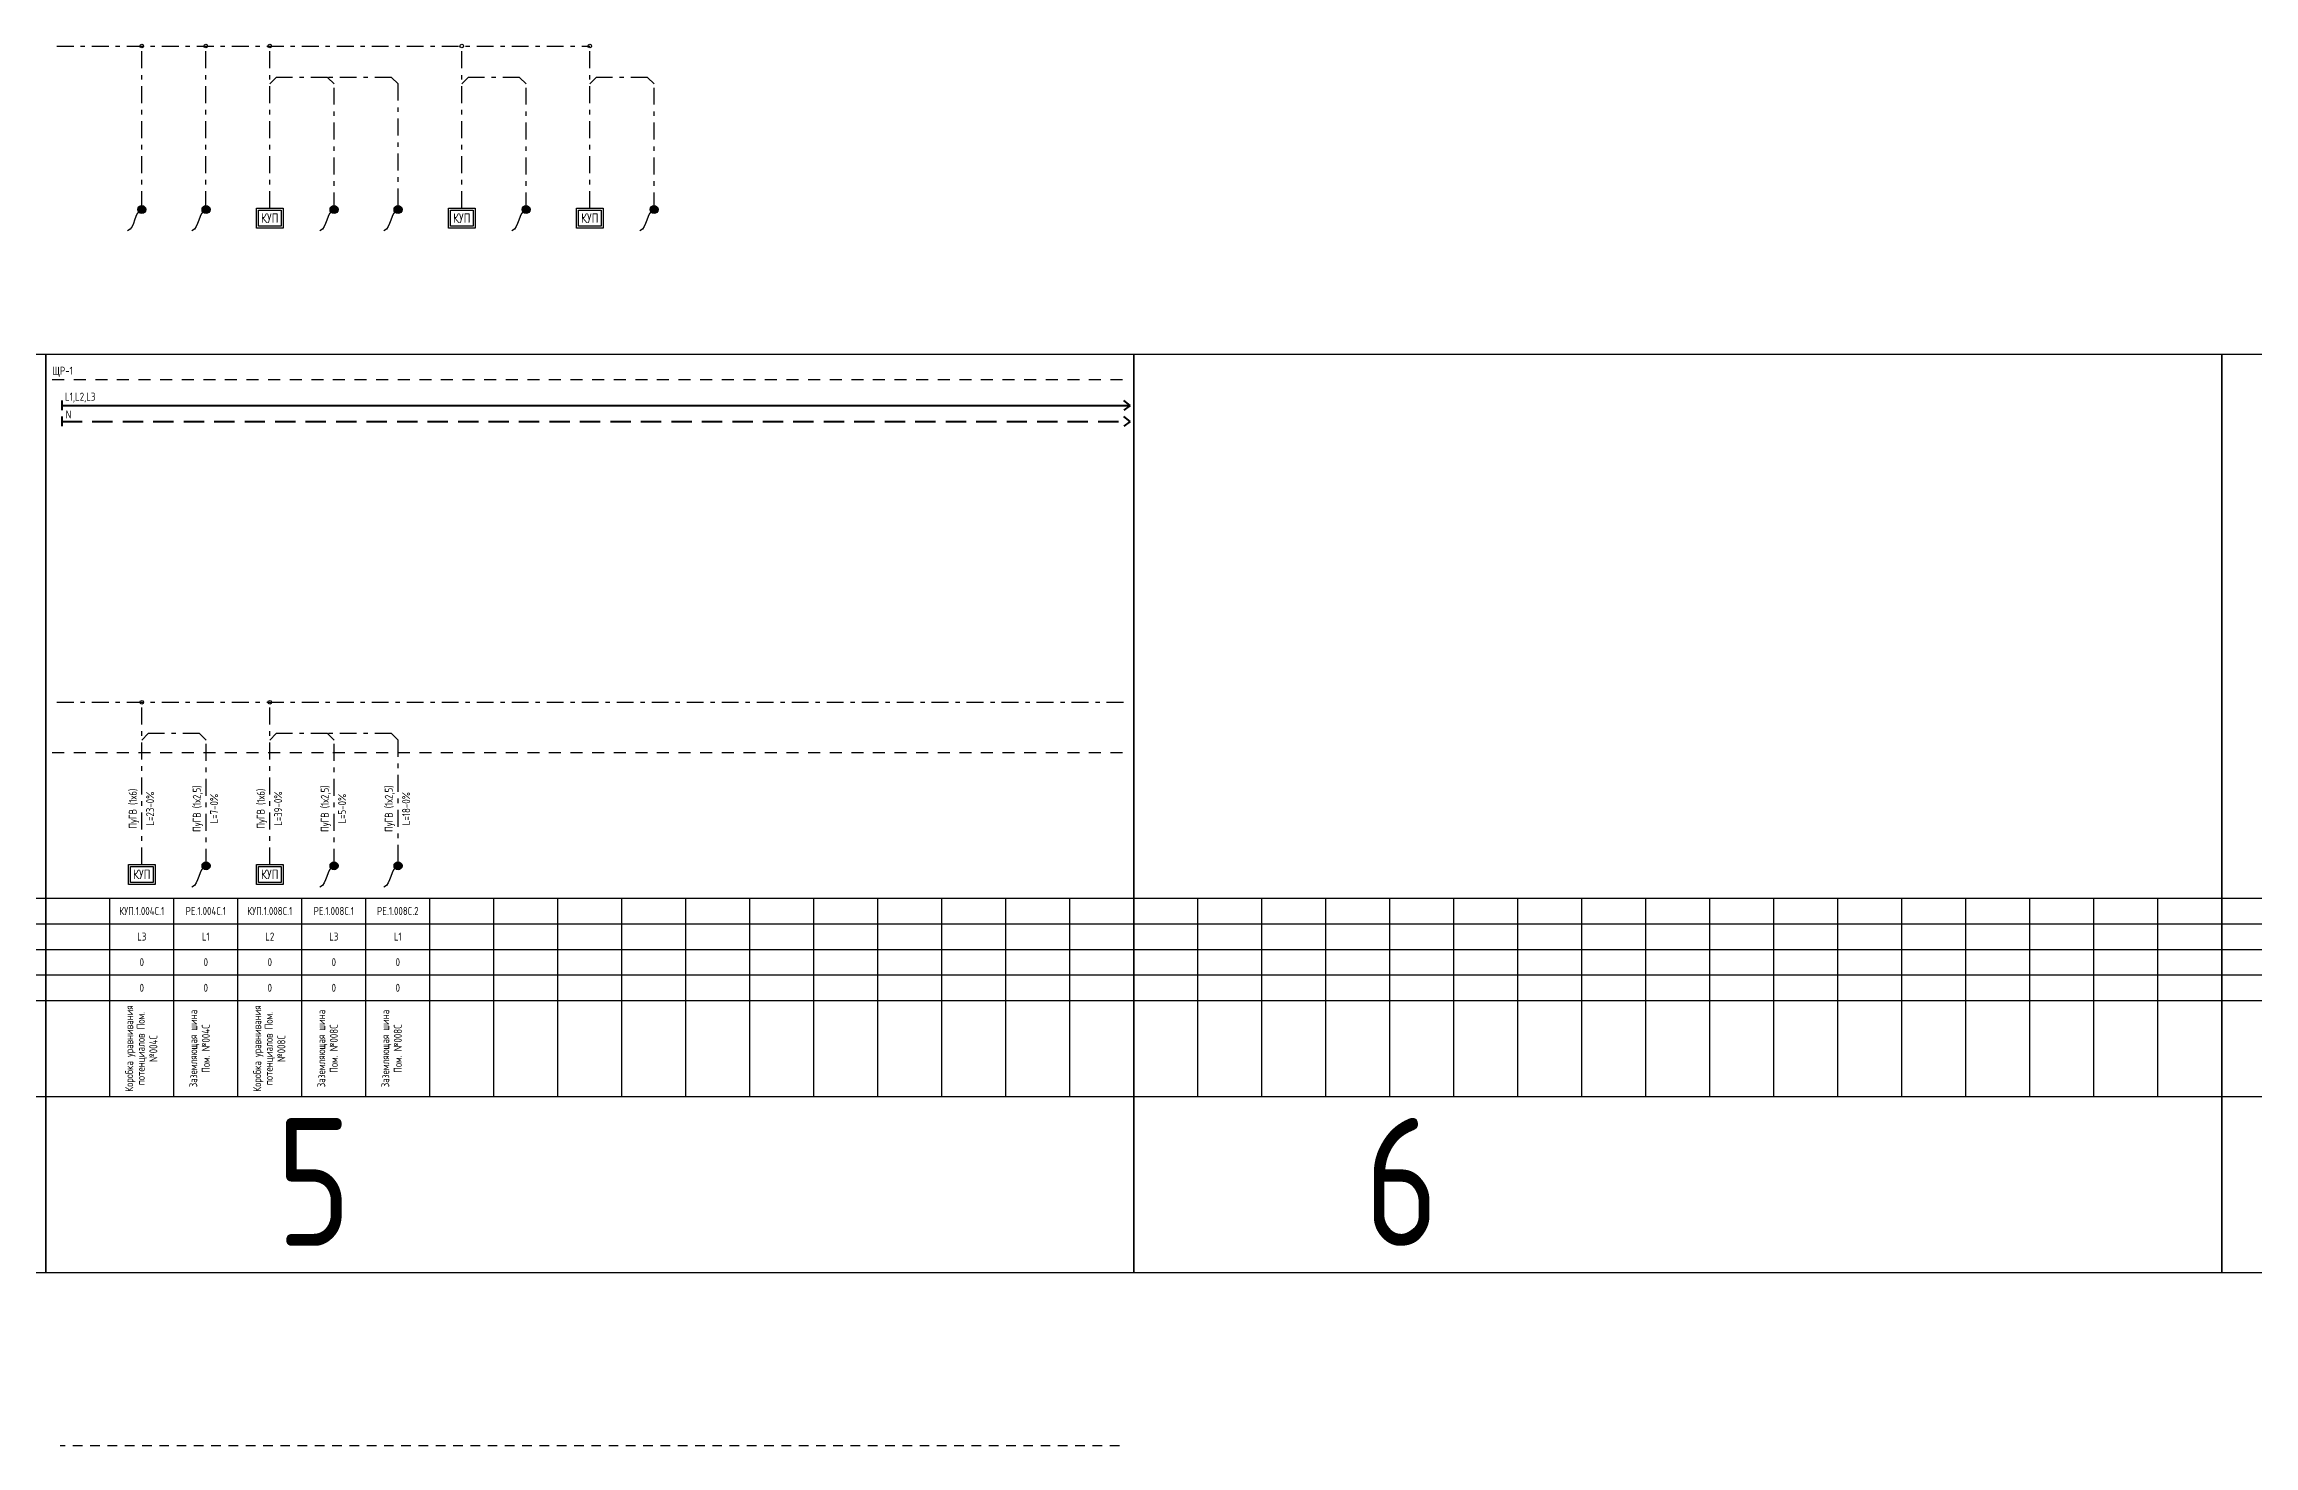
# Model space of a CAD drawing. Header units: millimetres. Extents: x -559267 to 5835, y 0 to 209897.
# Drawn here: x 1414 to 2105, y 1237 to 1675 of the extents above; entities that cross this region are included whole.
import ezdxf
from ezdxf.enums import TextEntityAlignment as Align

# ---------------------------------------------------------------- set-up
doc = ezdxf.new("R2010")
doc.units = ezdxf.units.MM
doc.set_wipeout_variables(frame=1)
for name, pattern in [('HIDDEN2', [4.7625, 3.175, -1.5875]), ('JIS_02_0.7', [1.35, 0.75, -0.6]), ('Штрихштриховая', [10.936111, 5.291667, -2.116667, 1.411111, -2.116667])]:
    doc.linetypes.add(name, pattern=pattern)
for name, color, linetype in [('0_UNC_12 ДСУП. Оборудование', 104, 'Continuous'), ('SX_BOUND', 7, 'JIS_02_0.7'), ('SX_LINES', 7, 'Continuous'), ('SX_TABLE', 7, 'Continuous'), ('SX_TEXT', 7, 'Continuous')]:
    doc.layers.add(name, color=color, linetype=linetype)
doc.styles.add('SX_GOST', font='GOST2304A_0.ttf')
doc.styles.add('UNC_A', font='GOST2304A_0.ttf')
doc.styles.add('Unecom', font='GOST2304A_0.ttf', dxfattribs={"height": 2.5})
doc.styles.add('СПДС1.8', font='isocpeur.ttf', dxfattribs={"width": 0.8, "height": 1.8})

# ---------------------------------------------------------------- blocks, each defined once
blk = doc.blocks.new('*U220')
h = blk.add_hatch()
h.set_pattern_fill('ANGLE', color=0)
h.set_pattern_definition([(0, (-2.5674, 3.856), (0, 6.985), [5.08, -1.905]), (90, (-2.5674, 3.856), (-6.985, 4e-16), [5.08, -1.905])])
h.paths.add_polyline_path([(1.25, -1.25, 1), (-1.25, -1.25, 1)])
at = {"linetype": 'ByBlock'}
h = blk.add_hatch(color=0, dxfattribs=at)
h.dxf.hatch_style = 1
h.paths.add_polyline_path([(1.25, -1.25, 1), (-1.25, -1.25, 1)])
at = {"color": 0, "linetype": 'ByBlock'}
blk.add_circle((0, -1.25), 1.25, dxfattribs=at)
at = {"color": 0, "linetype": 'ByBlock', "start_tangent": (-9.510702, -2.8276), "end_tangent": (-11.984182, -3.983771)}
blk.add_spline([(0, -1.25), (-4.46, -7.89)], degree=3, dxfattribs=at)
blk = doc.blocks.new('*U222')
at = {"color": 0, "linetype": 'ByBlock'}
blk.add_wipeout([(1.88, 2.52), (1.88, -2.48), (-1.87, -2.48), (-1.87, 2.52)], dxfattribs=at)
at = {"color": 0, "linetype": 'ByBlock', "lineweight": -2}
for points in [[(1.88, 2.52), (1.88, -2.48), (-1.87, -2.48), (-1.87, 2.52)], [(1.52, 2.16), (1.52, -2.13), (-1.51, -2.13), (-1.51, 2.16)]]:
    blk.add_lwpolyline(points, close=True, dxfattribs=at)
at = {"color": 0, "linetype": 'ByBlock', "lineweight": -2, "style": 'СПДС1.8', "width": 0.8}
blk.add_text('КУП', height=1.8, rotation=270, dxfattribs=at).set_placement((0.01, 0.02), align=Align.MIDDLE_CENTER)
blk = doc.blocks.new('*U221')
at = {"color": 0, "linetype": 'ByBlock'}
blk.add_wipeout([(1.88, 2.52), (1.88, -2.48), (-1.87, -2.48), (-1.87, 2.52)], dxfattribs=at)
at = {"color": 0, "linetype": 'ByBlock', "lineweight": -2}
for points in [[(1.88, 2.52), (1.88, -2.48), (-1.87, -2.48), (-1.87, 2.52)], [(1.52, 2.16), (1.52, -2.13), (-1.51, -2.13), (-1.51, 2.16)]]:
    blk.add_lwpolyline(points, close=True, dxfattribs=at)
at = {"color": 0, "linetype": 'ByBlock', "lineweight": -2, "style": 'СПДС1.8', "width": 0.8}
blk.add_text('КУП', height=1.8, rotation=270, dxfattribs=at).set_placement((0.01, 0.02), align=Align.MIDDLE_CENTER)
blk = doc.blocks.new('SX_TCOL')
for p, q in [((-10, 62), (10, 62)), ((10, 0), (10, 62)), ((-10, 54), (10, 54)), ((-10, 46), (10, 46)), ((-10, 38), (10, 38)), ((-10, 30), (10, 30)), ((-10, 0), (10, 0))]:
    blk.add_line(p, q)
at = {"style": 'SX_GOST'}
for tag, p in [('CAB1', (-2.6, 90)), ('CAB2', (2.6, 90)), ('NAME1', (-3.6, 15)), ('NAME2', (0, 15)), ('NAME3', (3.6, 15))]:
    blk.add_attdef(tag, text='', height=2.5, rotation=90, dxfattribs=at).set_placement(p, align=Align.MIDDLE)
for tag, p in [('LINE', (0, 58)), ('PH', (0, 50)), ('POW', (0, 42)), ('CUR', (0, 34))]:
    blk.add_attdef(tag, text='', height=2.5, dxfattribs=at).set_placement(p, align=Align.MIDDLE)
blk = doc.blocks.new('*U418')
at = {"lineweight": 40}
for p, q in [((333.89, 0), (331.89, 1.5)), ((333.89, 0), (331.89, -1.5)), ((333.89, -5), (331.89, -3.5)), ((333.89, -5), (331.89, -6.5))]:
    blk.add_line(p, q, dxfattribs=at)
at = {"linetype": 'ByBlock', "lineweight": 40}
for points in [[(0, 1.5), (0, -1.5)], [(0, 0), (333.89, 0)], [(0, -3.5), (0, -6.5)]]:
    blk.add_lwpolyline(points, dxfattribs=at)
at = {"color": 4, "linetype": 'HIDDEN2', "lineweight": 40, "ltscale": 2}
blk.add_lwpolyline([(0, -5), (333.89, -5)], dxfattribs=at)
at = {"insert": (1.24, -1.57), "char_height": 2.5, "attachment_point": 1, "style": 'UNC_A'}
blk.add_mtext_dynamic_manual_height_columns('N', width=3.8436, gutter_width=12.5, heights=[0], dxfattribs=at)
at = {"style": 'UNC_A'}
blk.add_attdef('ЛИНИЯ', (1, 1.5), '', height=2.5, dxfattribs=at)

msp = doc.modelspace()

# ---------------------------------------------------------------- linework, layer by layer
at = {"color": 3, "linetype": 'Штрихштриховая'}
for points in [[(1418.43, 1674.41), (1585, 1674.41)], [(1445, 1623.72), (1445, 1674.41)], [(1465, 1623.72), (1465, 1674.41)], [(1525.07, 1624.54), (1525.07, 1662.6), (1523.07, 1664.6), (1503.07, 1664.6)], [(1418.43, 1469.24), (1752.89, 1469.24)], [(1525.07, 1419.36), (1525.07, 1457.43), (1523.07, 1459.43), (1503.07, 1459.43)]]:
    msp.add_lwpolyline(points, dxfattribs=at)
at = {"color": 6}
for points in [[(1415, 1577.99), (1075, 1577.99), (1075, 1290.99), (1415, 1290.99), (1415, 1577.99)], [(1755, 1577.99), (1415, 1577.99), (1415, 1290.99), (1755, 1290.99), (1755, 1577.99)], [(2095, 1577.99), (1755, 1577.99), (1755, 1290.99), (2095, 1290.99), (2095, 1577.99)], [(2435, 1577.99), (2095, 1577.99), (2095, 1290.99), (2435, 1290.99), (2435, 1577.99)]]:
    msp.add_lwpolyline(points, dxfattribs=at)
at = {"linetype": 'JIS_02_0.7', "ltscale": 4}
msp.add_lwpolyline([(1750.5, 1236.78), (1419.5, 1236.78)], dxfattribs=at)
at = {"color": 0, "linetype": 'ByBlock', "lineweight": -3}
for centre in [(1445, 1674.41), (1465, 1674.41), (1485, 1674.41), (1545, 1674.41), (1585, 1674.41), (1445, 1469.24), (1485, 1469.24)]:
    msp.add_circle(centre, 0.575, dxfattribs=at)
at = {"layer": 'SX_BOUND', "ltscale": 5}
for p, q in [((1417, 1570.16), (1753, 1570.16)), ((1417, 1453.49), (1753, 1453.49))]:
    msp.add_line(p, q, dxfattribs=at)

# ---------------------------------------------------------------- block references
at = {"color": 3, "linetype": 'ByBlock'}
for p in [(1445, 1624.54), (1465.07, 1624.54), (1505.07, 1624.54), (1525.07, 1624.54), (1565.07, 1624.54), (1605.07, 1624.54), (1465.07, 1419.36), (1505.07, 1419.36), (1525.07, 1419.36)]:
    msp.add_blockref('*U220', p, dxfattribs=at)
at = {"layer": '0_UNC_12 ДСУП. Оборудование', "color": 3, "lineweight": -3, "xscale": 1.659939670992137, "yscale": 1.659939670992137, "zscale": 1.659939670992137, "rotation": 90}
for name, p in [('*U221', (1485.03, 1620.6)), ('*U222', (1545.03, 1620.6)), ('*U222', (1585.03, 1620.6))]:
    msp.add_blockref(name, p, dxfattribs=at)
at = {"layer": 'SX_LINES'}
msp.add_blockref('*U418', (1420, 1562.04), dxfattribs=at).add_auto_attribs({'ЛИНИЯ': 'L1,L2,L3'})
at = {"layer": 'SX_TABLE'}
ref = msp.add_blockref('SX_TCOL', (1445, 1345.99), dxfattribs=at)
ref.add_attrib('NAME1', 'Коробка уравнивания', dxfattribs={"layer": '0', "height": 2.5, "rotation": 90, "style": 'SX_GOST', "width": 0.992394}).set_placement((1441.4, 1360.99), align=Align.MIDDLE)
ref.add_attrib('NAME2', 'потенциалов Пом.', dxfattribs={"layer": '0', "height": 2.5, "rotation": 90, "style": 'SX_GOST'}).set_placement((1445, 1360.99), align=Align.MIDDLE)
ref.add_attrib('NAME3', '№004C', dxfattribs={"layer": '0', "height": 2.5, "rotation": 90, "style": 'SX_GOST'}).set_placement((1448.6, 1360.99), align=Align.MIDDLE)
ref.add_attrib('CUR', '0', dxfattribs={"layer": '0', "height": 2.5, "style": 'SX_GOST'}).set_placement((1445, 1379.99), align=Align.MIDDLE)
ref.add_attrib('POW', '0', dxfattribs={"layer": '0', "height": 2.5, "style": 'SX_GOST'}).set_placement((1445, 1387.99), align=Align.MIDDLE)
ref.add_attrib('PH', 'L3', dxfattribs={"layer": '0', "height": 2.5, "style": 'SX_GOST'}).set_placement((1445, 1395.99), align=Align.MIDDLE)
ref.add_attrib('LINE', 'КУП.1.004C.1', dxfattribs={"layer": '0', "height": 2.5, "style": 'SX_GOST'}).set_placement((1445, 1403.99), align=Align.MIDDLE)
ref.add_attrib('CAB1', 'ПуГВ (1х6)', dxfattribs={"layer": '0', "height": 2.5, "rotation": 90, "style": 'SX_GOST'}).set_placement((1442.4, 1435.99), align=Align.MIDDLE)
ref.add_attrib('CAB2', 'L=23-0%', dxfattribs={"layer": '0', "height": 2.5, "rotation": 90, "style": 'SX_GOST'}).set_placement((1447.6, 1435.99), align=Align.MIDDLE)
for p, values in [((1465, 1345.99), {'NAME1': 'Заземляющая шина', 'NAME2': 'Пом. №004C', 'CUR': '0', 'POW': '0', 'PH': 'L1', 'LINE': 'РЕ.1.004C.1', 'CAB1': 'ПуГВ (1х2,5)', 'CAB2': 'L=7-0%'}), ((1505, 1345.99), {'NAME1': 'Заземляющая шина', 'NAME2': 'Пом. №008C', 'CUR': '0', 'POW': '0', 'PH': 'L3', 'LINE': 'РЕ.1.008C.1', 'CAB1': 'ПуГВ (1х2,5)', 'CAB2': 'L=5-0%'}), ((1525, 1345.99), {'NAME1': 'Заземляющая шина', 'NAME2': 'Пом. №008C', 'CUR': '0', 'POW': '0', 'PH': 'L1', 'LINE': 'РЕ.1.008C.2', 'CAB1': 'ПуГВ (1х2,5)', 'CAB2': 'L=18-0%'})]:
    msp.add_blockref('SX_TCOL', p, dxfattribs=at).add_auto_attribs(values)
ref = msp.add_blockref('SX_TCOL', (1485, 1345.99), dxfattribs=at)
ref.add_attrib('NAME1', 'Коробка уравнивания', dxfattribs={"layer": '0', "height": 2.5, "rotation": 90, "style": 'SX_GOST', "width": 0.992394}).set_placement((1481.4, 1360.99), align=Align.MIDDLE)
ref.add_attrib('NAME2', 'потенциалов Пом.', dxfattribs={"layer": '0', "height": 2.5, "rotation": 90, "style": 'SX_GOST'}).set_placement((1485, 1360.99), align=Align.MIDDLE)
ref.add_attrib('NAME3', '№008C', dxfattribs={"layer": '0', "height": 2.5, "rotation": 90, "style": 'SX_GOST'}).set_placement((1488.6, 1360.99), align=Align.MIDDLE)
ref.add_attrib('CUR', '0', dxfattribs={"layer": '0', "height": 2.5, "style": 'SX_GOST'}).set_placement((1485, 1379.99), align=Align.MIDDLE)
ref.add_attrib('POW', '0', dxfattribs={"layer": '0', "height": 2.5, "style": 'SX_GOST'}).set_placement((1485, 1387.99), align=Align.MIDDLE)
ref.add_attrib('PH', 'L2', dxfattribs={"layer": '0', "height": 2.5, "style": 'SX_GOST'}).set_placement((1485, 1395.99), align=Align.MIDDLE)
ref.add_attrib('LINE', 'КУП.1.008C.1', dxfattribs={"layer": '0', "height": 2.5, "style": 'SX_GOST'}).set_placement((1485, 1403.99), align=Align.MIDDLE)
ref.add_attrib('CAB1', 'ПуГВ (1х6)', dxfattribs={"layer": '0', "height": 2.5, "rotation": 90, "style": 'SX_GOST'}).set_placement((1482.4, 1435.99), align=Align.MIDDLE)
ref.add_attrib('CAB2', 'L=39-0%', dxfattribs={"layer": '0', "height": 2.5, "rotation": 90, "style": 'SX_GOST'}).set_placement((1487.6, 1435.99), align=Align.MIDDLE)
for p in [(1405, 1345.99), (1425, 1345.99), (1545, 1345.99), (1565, 1345.99), (1585, 1345.99), (1605, 1345.99), (1625, 1345.99), (1645, 1345.99), (1665, 1345.99), (1685, 1345.99), (1705, 1345.99), (1725, 1345.99), (1745, 1345.99), (1765, 1345.99), (1785, 1345.99), (1805, 1345.99), (1825, 1345.99), (1845, 1345.99), (1865, 1345.99), (1885, 1345.99), (1905, 1345.99), (1925, 1345.99), (1945, 1345.99), (1965, 1345.99), (1985, 1345.99), (2005, 1345.99), (2025, 1345.99), (2045, 1345.99), (2065, 1345.99), (2085, 1345.99), (2105, 1345.99)]:
    msp.add_blockref('SX_TCOL', p, dxfattribs=at)

# ---------------------------------------------------------------- texts
at = {"layer": 'Defpoints', "color": 6, "char_height": 40, "attachment_point": 1, "style": 'Unecom'}
for s, insert in [('5', (1487.02, 1339.31)), ('6', (1827.02, 1339.31))]:
    msp.add_mtext_dynamic_manual_height_columns(s, width=99.9205, gutter_width=12.5, heights=[0], dxfattribs=dict(at, insert=insert))
at = {"layer": 'SX_TEXT', "style": 'SX_GOST'}
msp.add_text('ЩР-1', height=2.5, dxfattribs=at).set_placement((1417, 1571.66))

# ---------------------------------------------------------------- next in the draw order: linework, layer by layer
at = {"color": 3, "linetype": 'Штрихштриховая'}
for points in [[(1485, 1623.72), (1485, 1674.41)], [(1545, 1623.72), (1545, 1674.41)], [(1585, 1623.72), (1585, 1674.41)], [(1505.07, 1623.29), (1505.07, 1662.6), (1503.07, 1664.6), (1487, 1664.6), (1485, 1662.6), (1485, 1662.6)], [(1565.07, 1623.29), (1565.07, 1662.6), (1563.07, 1664.6), (1547, 1664.6), (1545, 1662.6), (1545, 1662.6)], [(1605.07, 1623.29), (1605.07, 1662.6), (1603.07, 1664.6), (1587, 1664.6), (1585, 1662.6), (1585, 1662.6)]]:
    msp.add_lwpolyline(points, dxfattribs=at)

# ---------------------------------------------------------------- next in the draw order: block references
at = {"layer": '0_UNC_12 ДСУП. Оборудование', "color": 3, "lineweight": -3, "xscale": 1.659939670992137, "yscale": 1.659939670992137, "zscale": 1.659939670992137, "rotation": 90}
for p in [(1445.03, 1415.43), (1485.03, 1415.43)]:
    msp.add_blockref('*U221', p, dxfattribs=at)

# ---------------------------------------------------------------- next in the draw order: linework, layer by layer
at = {"color": 3, "linetype": 'Штрихштриховая'}
for points in [[(1445, 1418.55), (1445, 1469.24)], [(1485, 1418.55), (1485, 1469.24)], [(1465.07, 1418.11), (1465.07, 1457.43), (1463.07, 1459.43), (1447, 1459.43), (1445, 1457.43), (1445, 1457.43)], [(1505.07, 1418.11), (1505.07, 1457.43), (1503.07, 1459.43), (1487, 1459.43), (1485, 1457.43), (1485, 1457.43)]]:
    msp.add_lwpolyline(points, dxfattribs=at)

doc.saveas('drawing.dxf')
